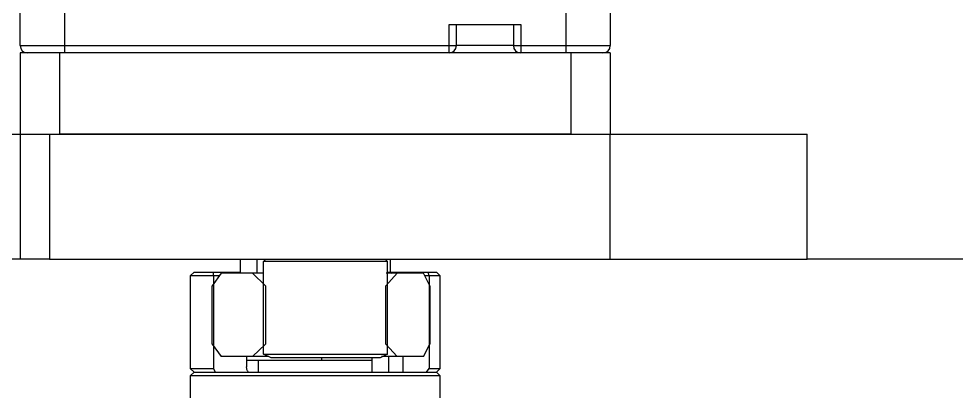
# Model space of a CAD drawing. Header units: millimetres. Extents: x 0 to 279, y 0 to 216.
# Drawn here: x 37.79 to 53.68, y 124.8 to 131.11 of the extents above; entities that cross this region are included whole.
import ezdxf

# ---------------------------------------------------------------- set-up
doc = ezdxf.new("R2010")
doc.units = ezdxf.units.MM

msp = doc.modelspace()

# ---------------------------------------------------------------- linework, layer by layer
at = {"color": 7, "linetype": 'Continuous', "lineweight": 25}
for p, q in [((37.814, 130.658), (37.814, 131.208)), ((38.564, 131.208), (38.564, 130.658)), ((47.064, 130.658), (47.064, 131.208)), ((47.814, 131.208), (47.814, 130.658)), ((45.081, 131.016), (46.297, 131.016)), ((45.081, 130.658), (45.081, 131.016)), ((45.206, 130.658), (45.206, 131.016)), ((46.172, 131.016), (46.172, 130.658)), ((46.297, 131.016), (46.297, 130.658)), ((37.814, 130.658), (38.564, 130.658)), ((38.564, 130.658), (45.081, 130.658)), ((38.564, 130.658), (38.564, 130.533)), ((45.081, 130.658), (45.206, 130.658)), ((45.081, 130.533), (45.081, 130.658)), ((46.172, 130.658), (45.206, 130.658)), ((46.172, 130.658), (46.297, 130.658)), ((46.297, 130.658), (47.064, 130.658)), ((46.297, 130.658), (46.297, 130.533)), ((47.064, 130.533), (47.064, 130.658)), ((47.064, 130.658), (47.814, 130.658)), ((37.814, 130.533), (37.814, 129.158)), ((38.481, 130.533), (37.814, 130.533)), ((38.481, 130.533), (38.481, 129.158)), ((47.147, 130.533), (38.481, 130.533)), ((47.147, 130.533), (47.147, 129.158)), ((47.814, 130.533), (47.147, 130.533)), ((47.814, 130.533), (47.814, 129.158)), ((37.317, 129.158), (37.816, 129.158)), ((37.816, 129.158), (37.816, 127.041)), ((37.816, 129.158), (38.314, 129.158)), ((38.314, 129.158), (38.314, 127.041)), ((38.314, 129.158), (47.814, 129.158)), ((47.147, 129.158), (38.481, 129.158)), ((47.814, 127.041), (47.814, 129.158)), ((47.814, 129.158), (51.147, 129.158)), ((51.147, 127.041), (51.147, 129.158)), ((37.816, 127.041), (37.317, 127.041)), ((38.314, 127.041), (37.816, 127.041)), ((38.314, 127.041), (47.814, 127.041)), ((41.54, 127.041), (41.54, 126.8)), ((41.94, 127.002), (41.977, 127.041)), ((44.039, 127.002), (41.94, 127.002)), ((41.94, 125.432), (41.94, 127.002)), ((43.998, 127.041), (44.039, 127.002)), ((44.039, 125.432), (44.039, 127.002)), ((44.088, 126.821), (44.088, 127.041)), ((47.814, 127.041), (51.147, 127.041)), ((55.814, 127.041), (51.147, 127.041)), ((40.761, 126.821), (40.697, 126.758)), ((40.697, 126.758), (40.697, 125.188)), ((41.088, 126.758), (40.697, 126.758)), ((40.761, 126.821), (41.079, 126.821)), ((41.218, 126.8), (41.07, 126.589)), ((41.079, 126.821), (41.088, 126.758)), ((41.079, 126.821), (41.54, 126.821)), ((41.088, 126.758), (41.088, 125.188)), ((41.187, 126.758), (41.088, 126.758)), ((41.754, 126.8), (41.218, 126.8)), ((41.97, 126.589), (41.754, 126.8)), ((41.94, 126.8), (41.754, 126.8)), ((44.204, 126.8), (44.013, 126.589)), ((44.204, 126.8), (44.015, 126.8)), ((44.052, 126.821), (44.039, 126.81)), ((44.052, 126.821), (44.118, 126.821)), ((44.095, 126.8), (44.118, 126.821)), ((44.118, 126.821), (44.726, 126.821)), ((44.646, 126.8), (44.204, 126.8)), ((44.755, 126.589), (44.646, 126.8)), ((44.742, 126.758), (44.679, 126.758)), ((44.742, 126.758), (44.726, 126.821)), ((44.726, 126.821), (44.867, 126.821)), ((44.742, 126.758), (44.742, 125.188)), ((44.931, 126.758), (44.742, 126.758)), ((44.931, 126.758), (44.867, 126.821)), ((44.931, 125.188), (44.931, 126.758)), ((41.07, 125.601), (41.07, 126.589)), ((41.97, 126.589), (41.97, 125.601)), ((44.013, 125.601), (44.013, 126.589)), ((44.755, 126.589), (44.755, 125.601)), ((41.07, 125.601), (41.218, 125.389)), ((41.754, 125.389), (41.97, 125.601)), ((44.013, 125.601), (44.204, 125.389)), ((44.646, 125.389), (44.755, 125.601)), ((41.754, 125.389), (41.218, 125.389)), ((41.651, 125.389), (41.651, 125.218)), ((42.03, 125.389), (41.754, 125.389)), ((41.94, 125.432), (44.039, 125.432)), ((42.067, 125.368), (41.94, 125.432)), ((43.912, 125.368), (42.067, 125.368)), ((43.774, 125.368), (43.774, 125.125)), ((44.039, 125.432), (43.912, 125.368)), ((44.204, 125.389), (43.939, 125.389)), ((44.064, 125.125), (44.064, 125.389)), ((44.646, 125.389), (44.204, 125.389)), ((44.303, 125.125), (44.303, 125.389)), ((40.697, 125.188), (40.761, 125.125)), ((40.697, 125.188), (41.088, 125.188)), ((41.088, 125.188), (41.119, 125.125)), ((42.928, 125.326), (41.651, 125.326)), ((41.854, 125.125), (41.854, 125.326)), ((43.774, 125.326), (42.928, 125.326)), ((44.699, 125.125), (44.742, 125.188)), ((44.742, 125.188), (44.931, 125.188)), ((44.867, 125.125), (44.931, 125.188)), ((40.761, 125.125), (40.697, 125.061)), ((40.697, 125.061), (40.697, 124.152)), ((44.931, 125.061), (40.697, 125.061)), ((40.761, 125.125), (41.119, 125.125)), ((41.119, 125.125), (44.699, 125.125)), ((44.699, 125.125), (44.867, 125.125)), ((44.931, 125.061), (44.867, 125.125)), ((44.931, 123.141), (44.931, 125.061))]:
    msp.add_line(p, q, dxfattribs=at)
at = {"color": 8, "linetype": 'Continuous', "lineweight": 25}
for p, q in [((41.829, 126.8), (41.829, 127.041)), ((42.928, 125.326), (42.928, 125.368))]:
    msp.add_line(p, q, dxfattribs=at)
at = {"color": 7, "linetype": 'Continuous', "lineweight": 25}
for centre, start, end in [((37.939, 130.658), 180, 270), ((45.081, 130.658), 270, 0), ((46.297, 130.658), 180, 270), ((47.689, 130.658), 270, 0)]:
    msp.add_arc(centre, 0.125, start, end, dxfattribs=at)
msp.add_open_spline([(41.681, 125.125), (41.677, 125.13), (41.67, 125.141), (41.661, 125.161), (41.655, 125.182), (41.652, 125.202), (41.651, 125.214), (41.651, 125.218)], degree=3, knots=[0, 0, 0, 0, 0.215505, 0.437073, 0.652639, 0.874783, 1, 1, 1, 1], dxfattribs=at)

doc.saveas('drawing.dxf')
